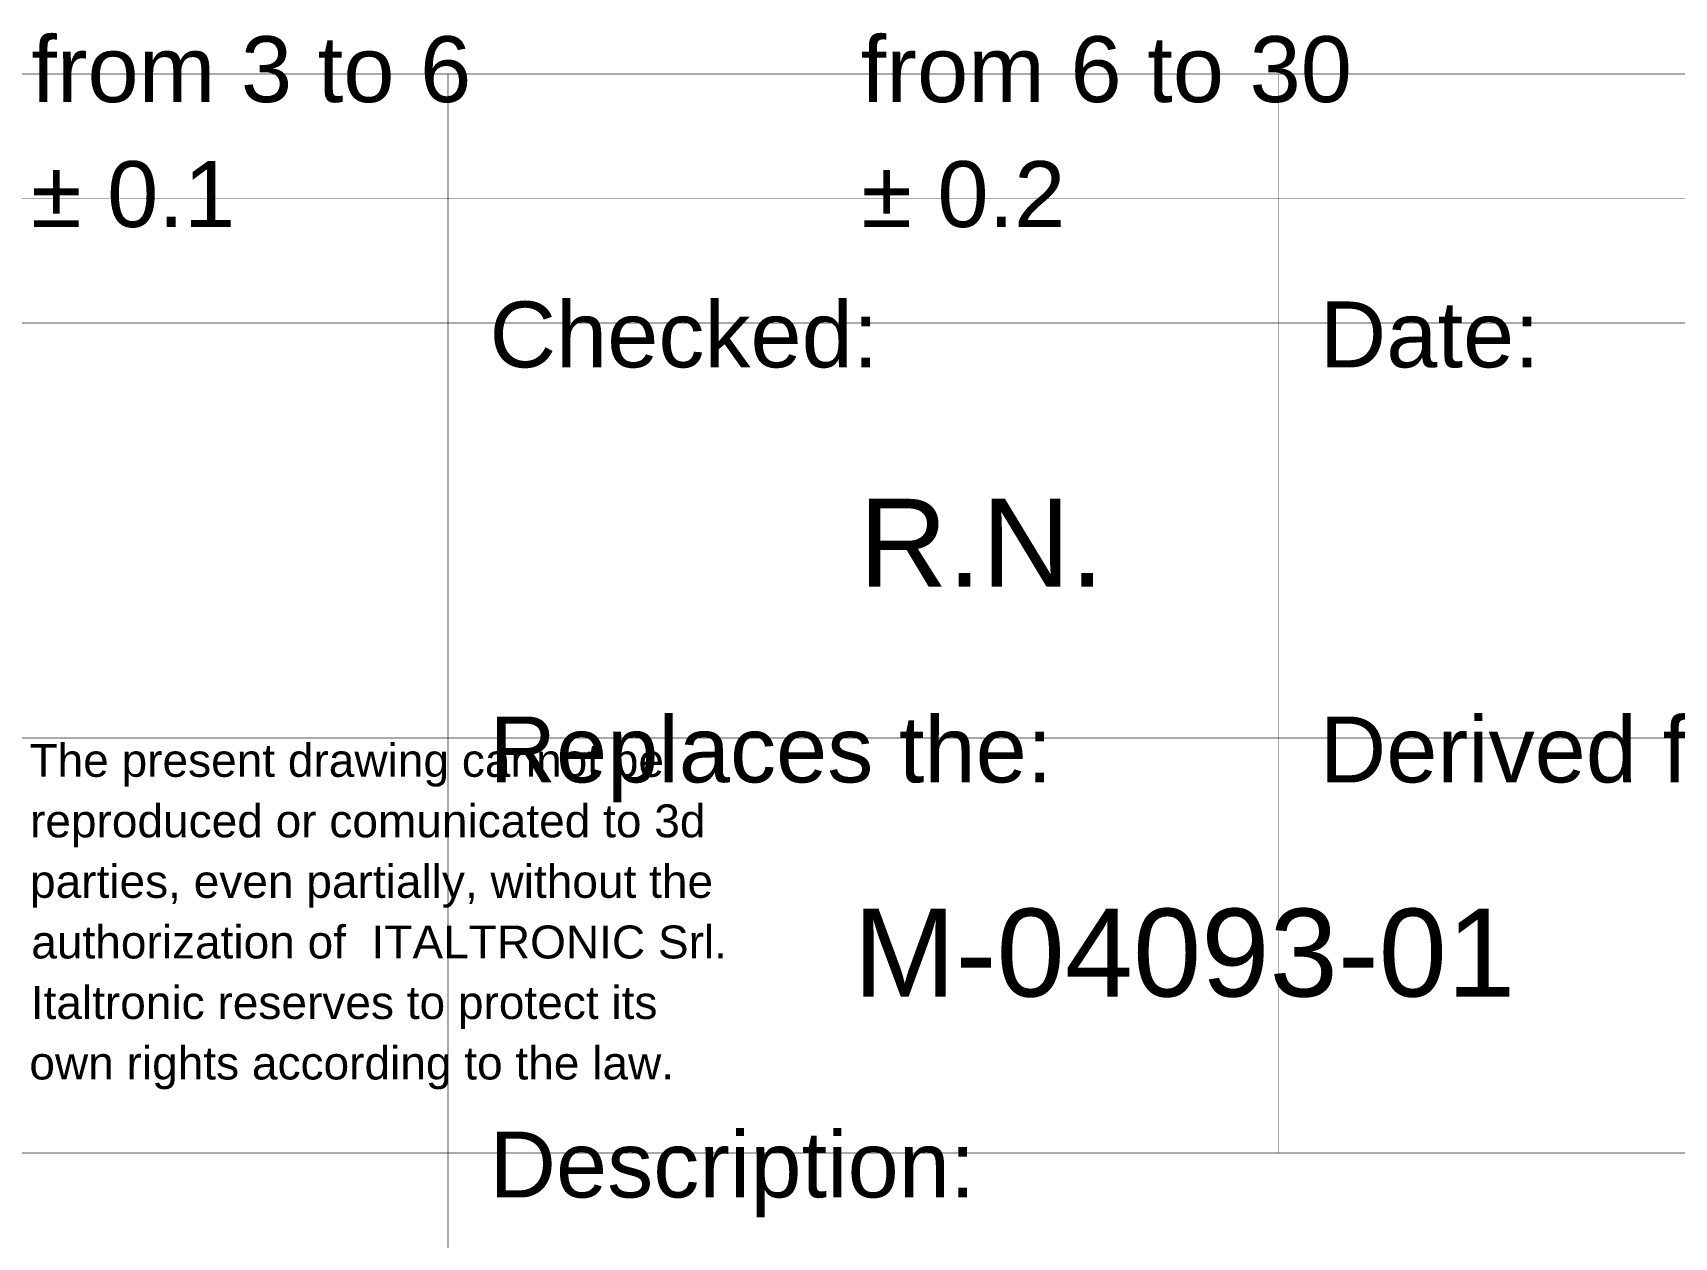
# Model space of a CAD drawing. Header units: inches. Extents: x 0 to 35.2, y -0.7 to 15.9.
# Drawn here: x 31.442 to 32.999, y 0.176 to 1.319 of the extents above; entities that cross this region are included whole.
import ezdxf

# ---------------------------------------------------------------- set-up
doc = ezdxf.new("R2010")
doc.units = ezdxf.units.IN
doc.header["$MEASUREMENT"] = 0
doc.layers.add('Board Outline', color=216, linetype='Continuous')
doc.layers.add('Dimensions', color=6, linetype='Continuous')
doc.styles.add('Arial', font='', dxfattribs={"height": 0.2})
doc.styles.get('Arial').set_extended_font_data('Arial')

msp = doc.modelspace()

# ---------------------------------------------------------------- linework, layer by layer
at = {"layer": 'Dimensions'}
for points in [[(30.261, 1.2795, 0.0005, 0.0005, 0), (34.198, 1.2795, 0.0005, 0.0005, 0)], [(31.8358, 0.2559, 0.0005, 0.0005, 0), (31.8358, 1.2795, 0.0005, 0.0005, 0)], [(32.6232, 1.0433, 0.0005, 0.0005, 0), (32.6232, 1.2795, 0.0005, 0.0005, 0)], [(30.261, 1.1614, 0.0005, 0.0005, 0), (34.198, 1.1614, 0.0005, 0.0005, 0)], [(30.261, 1.0433, 0.0005, 0.0005, 0), (34.9854, 1.0433, 0.0005, 0.0005, 0)], [(32.6232, 0.6496, 0.0005, 0.0005, 0), (32.6232, 1.0433, 0.0005, 0.0005, 0)], [(30.261, 0.6496, 0.0005, 0.0005, 0), (34.9854, 0.6496, 0.0005, 0.0005, 0)], [(32.6232, 0.2559, 0.0005, 0.0005, 0), (32.6232, 0.6496, 0.0005, 0.0005, 0)], [(30.261, 0.2559, 0.0005, 0.0005, 0), (34.9854, 0.2559, 0.0005, 0.0005, 0)], [(31.8358, -0.5315, 0.0005, 0.0005, 0), (31.8358, 0.2559, 0.0005, 0.0005, 0)]]:
    msp.add_lwpolyline(points, format="xyseb", dxfattribs=at)
for points in [[(31.8357, 1.2795, 0.00025, 0.00025, 1), (31.836, 1.2795, 0.00025, 0.00025, 1)], [(32.6231, 1.2795, 0.00025, 0.00025, 1), (32.6234, 1.2795, 0.00025, 0.00025, 1)], [(32.6231, 1.0433, 0.00025, 0.00025, 1), (32.6234, 1.0433, 0.00025, 0.00025, 1)], [(32.6231, 1.0433, 0.00025, 0.00025, 1), (32.6234, 1.0433, 0.00025, 0.00025, 1)], [(32.6231, 0.6496, 0.00025, 0.00025, 1), (32.6234, 0.6496, 0.00025, 0.00025, 1)], [(32.6231, 0.6496, 0.00025, 0.00025, 1), (32.6234, 0.6496, 0.00025, 0.00025, 1)], [(31.8357, 0.2559, 0.00025, 0.00025, 1), (31.836, 0.2559, 0.00025, 0.00025, 1)], [(31.8357, 0.2559, 0.00025, 0.00025, 1), (31.836, 0.2559, 0.00025, 0.00025, 1)], [(32.6231, 0.2559, 0.00025, 0.00025, 1), (32.6234, 0.2559, 0.00025, 0.00025, 1)]]:
    msp.add_lwpolyline(points, format="xyseb", close=True, dxfattribs=at)

# ---------------------------------------------------------------- texts
at = {"layer": 'Board Outline', "style": 'Arial'}
for s, height, p in [('from 3 to 6', 0.0625, (31.4406, 1.2528)), ('from 6 to 30', 0.0625, (32.2273, 1.2528)), ('± 0.1', 0.0625, (31.4404, 1.1343)), ('± 0.2', 0.0625, (32.2278, 1.1343)), ('Checked:', 0.0625, (31.8752, 1.0012)), ('Date:', 0.0625, (32.6626, 1.0012)), ('R.N.', 0.08333, (32.2255, 0.7932)), ('Replaces the:', 0.0625, (31.8752, 0.6075)), ('Derived from:', 0.0625, (32.6626, 0.6075)), ('The present drawing cannot be', 0.03125, (31.4389, 0.6128)), ('reproduced or comunicated to 3d', 0.03125, (31.4394, 0.5554)), ('parties, even partially, without the', 0.03125, (31.4394, 0.498)), ('M-04093-01', 0.08333, (32.2203, 0.4044)), ('authorization of  ITALTRONIC Srl.', 0.03125, (31.4406, 0.4405)), ('Italtronic reserves to protect its', 0.03125, (31.4401, 0.3831)), ('own rights according to the law.', 0.03125, (31.4388, 0.3257)), ('Description:', 0.0625, (31.8752, 0.2138))]:
    msp.add_text(s, height=height, dxfattribs=at).set_placement(p)

doc.saveas('drawing.dxf')
